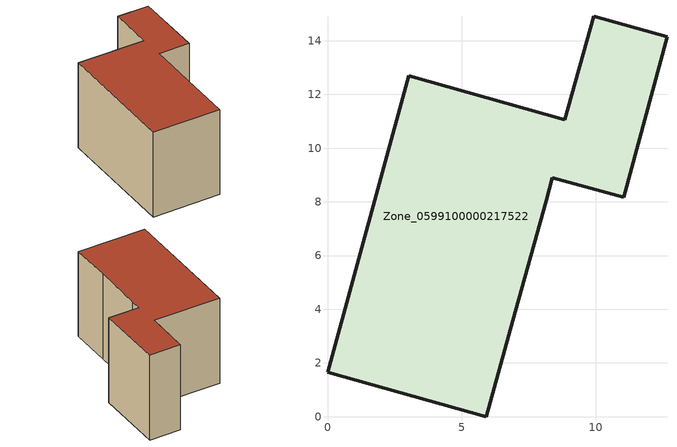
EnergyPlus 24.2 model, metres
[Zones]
Zone_0599100000217522
 floor ground (C_G): 8.38,8.89 8.14,8.03 6.9,3.58 5.92,0 0,1.65 3.02,12.7 8.84,11.06 9.92,14.91 12.64,14.14 11.03,8.17 z0
 wall outside (C_F): 5.92,0 6.9,3.58 8.14,8.03 8.38,8.89 11.03,8.17 12.64,14.14 9.92,14.91 8.84,11.06 3.02,12.7 0,1.65 5.92,0 z0:8.15
 roof outside (C_R): 8.14,8.03 8.38,8.89 11.03,8.17 12.64,14.14 9.92,14.91 8.84,11.06 3.02,12.7 0,1.65 5.92,0 6.9,3.58 z8.15
[BUILDING]
Pand.0599100000217522: North Axis=0; Terrain=City; Loads Convergence Tolerance Value=0.04; Temperature Convergence Tolerance Value=0.4; Solar Distribution=FullExterior; Maximum Number of Warmup Days=25; Minimum Number of Warmup Days=1
[Site:Location]
Rotterdam.The.Hague.AP_ZH_NLD Design_Conditions: Latitude=51.96; Longitude=4.45; Time Zone=1; Elevation=-4.5
[SITE:GROUNDTEMPERATURE:BUILDINGSURFACE]
18, 18, 18, 18, 18, 18, 18, 18, 18, 18, 18, 18
[MATERIAL] Thermal Absorptance=0.9; Solar Absorptance=0.7; Visible Absorptance=0.7
Name | Roughness | Thickness | Conductivity | Density | Specific Heat
G.TI.1975-1991 | MediumSmooth | 0.15 | 0.288461 | 540 | 1210
F.TI.1975-1991 | Rough | 0.3 | 0.230769 | 1920 | 840
R.TI.1975-1991 | MediumRough | 0.2 | 0.153846 | 1500 | 1000
[CONSTRUCTION]
C_G: G.TI.1975-1991
C_F: F.TI.1975-1991
C_R: R.TI.1975-1991
[ZONE]
Zone_0599100000217522: Type=1; Multiplier=1; Ceiling Height=Autocalculate; Volume=Autocalculate; Floor Area=autocalculate; Part of Total Floor Area=Yes
[ZONEINFILTRATION:DESIGNFLOWRATE]
Infil_Zone_0599100000217522: Zone or ZoneList or Space or SpaceList=Zone_0599100000217522; Schedule=AlwaysOn; Design Flow Rate Calculation Method=Flow/Area; Flow Rate per Floor Area=0.003; Constant Term Coefficient=1; Temperature Term Coefficient=0; Velocity Term Coefficient=0; Velocity Squared Term Coefficient=0
[HVACTEMPLATE:ZONE:IDEALLOADSAIRSYSTEM]
Zone_0599100000217522: Maximum Heating Supply Air Temperature=50; Minimum Cooling Supply Air Temperature=13; Maximum Heating Supply Air Humidity Ratio=0.0156; Minimum Cooling Supply Air Humidity Ratio=0.0077; Heating Limit=NoLimit; Cooling Limit=NoLimit; Dehumidification Control Type=ConstantSensibleHeatRatio; Cooling Sensible Heat Ratio=0.7; Dehumidification Setpoint=60; Humidification Control Type=None; Humidification Setpoint=30; Outdoor Air Method=None; Outdoor Air Flow Rate per Person=0.00944; Outdoor Air Flow Rate per Zone Floor Area=0; Outdoor Air Flow Rate per Zone=0; Demand Controlled Ventilation Type=None; Outdoor Air Economizer Type=NoEconomizer; Heat Recovery Type=None; Sensible Heat Recovery Effectiveness=0.7; Latent Heat Recovery Effectiveness=0.65
[ZONECONTROL:THERMOSTAT]
ThermostatControl_Zone_0599100000217522: Zone or ZoneList=Zone_0599100000217522; Control Type Schedule=DualSetpointControlType; Control 1=Thermostat_Zone_0599100000217522; Temperature Difference Between Cutout And Setpoint=0
[THERMOSTATSETPOINT:DUALSETPOINT]
Thermostat_Zone_0599100000217522: Heating Setpoint Temperature Schedule=HeatingSetpoint_Zone_0599100000217522; Cooling Setpoint Temperature Schedule=CoolingSetpoint_Zone_0599100000217522
[SCHEDULE:COMPACT]
HeatingSetpoint_Zone_0599100000217522: Through: 12/31, For: AllDays, Until: 24:00, 21
CoolingSetpoint_Zone_0599100000217522: Through: 12/31, For: AllDays, Until: 24:00, 24
DualSetpointControlType: Through: 12/31, For: AllDays, Until: 24:00, 4
AlwaysOn: Through: 12/31, For: AllDays, Until: 24:00, 1
